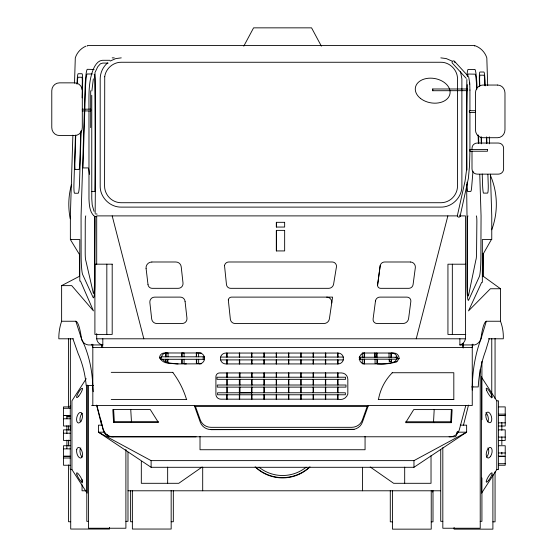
<?xml version="1.0" encoding="UTF-8"?>
<svg xmlns="http://www.w3.org/2000/svg" width="557" height="557" viewBox="0 0 557 557"><rect width="100%" height="100%" fill="white"/><g stroke="black" fill="none" stroke-linecap="round" stroke-linejoin="round"><path stroke-width="0.84" d="M165.756 356.828L165.756 352.964L168.054 352.964L168.054 356.828M166.097 356.828L166.097 352.964L181.93 352.992M95.101 216.757L94.857 282.719A15.123 1.413 90 0 1 93.151 297.515L82.84 274.928A20.971 1.956 -90 0 1 81.12 254.117L81.064 215.893L85.068 87.79A18.548 1.727 -88.2 0 1 87.372 69.312L94.084 69.465M472.252 390.039L472.315 385.458A142.627 95.623 70.2 0 1 480.858 339.331L486.31 321.243L500.499 321.243A44.449 44.254 -90 0 1 503.298 338.795L488.398 338.795M469.356 111.47L469.419 110.711L475.386 110.711L475.455 111.47M475.455 111.692L475.386 112.451L469.419 112.451L469.356 111.692M72.883 135.142L70.363 215.893L70.363 239.531L79.414 254.417L79.414 276.307L61.625 285.63L61.625 321.243A51.056 50.833 -90 0 0 58.826 338.795L73.329 338.795M74.513 83.049L75.299 57.865C76.95 52.616 80.988 48.181 86.084 46.092M75.446 135.093L73.949 183.413A9.838 0.919 -88.2 0 0 74.561 193.244L78.189 193.244A10.792 1.01 -88.2 0 0 79.533 182.459L81.141 130.679M77.019 84.191L77.075 82.464A8.738 0.815 -88.2 0 1 78.161 73.733L82.018 73.733A9.483 0.884 -88.2 0 1 82.61 83.209L82.151 97.886M75.752 135.414L74.868 164.071A6.371 0.592 -88.2 0 0 75.209 169.558L79.003 169.551A7.325 0.682 -88.2 0 0 79.79 163.243L80.772 131.849M82.095 89.392L82.304 82.429A6.016 0.564 -88.2 0 0 81.983 77.249L77.987 77.242A5.271 0.494 -88.2 0 0 77.423 81.782L77.395 82.582M467.657 90.192L467.657 89.524M87.442 46.071L87.484 45.577L474.641 45.577C480.371 47.401 485.029 52.135 486.818 57.865L487.688 85.653M434.202 409.499L433.541 421.767L434.23 422.672M451.421 422.672L452.131 409.59L413.733 409.59L405.628 422.672L451.421 422.672L450.731 421.767L451.393 409.499M91.87 90.958L93.353 78.85M466.383 171.138L465.025 181.262L457.394 215.552A1.393 1.239 12.5 0 0 458.216 217.014A1.393 1.239 12.5 0 0 459.922 216.617A1.393 1.239 12.5 0 0 459.692 215.016M82.408 110.592L82.304 109.186L90.694 109.186L90.721 110.871M220.6 357.079L220.6 359.899A5.445 5.445 0 0 0 225.857 363.937L338.043 363.937A5.445 5.445 0 0 0 343.3 359.899L343.3 357.079A5.445 5.445 0 0 0 338.043 353.047L225.857 353.047A5.445 5.445 0 0 0 220.6 357.079L343.3 357.079M410.363 262.013A5.027 4.964 -90 0 1 415.341 267.652L413.078 284.585A4.345 4.289 -90 0 1 408.81 288.317L380.584 288.331A3.015 2.987 -90 0 1 377.597 284.933L380.222 265.445A4.623 4.588 -90 0 1 384.671 261.999L410.363 261.992M377.611 284.933L380.222 265.445M472.935 344.177L472.252 347.575L92.824 347.575L91.794 344.282M460.11 216.227L468.36 178.498L469.523 165.902L469.92 150.968M463.473 425.158L468.493 405.092M416.232 338.795L447.863 215.893M465.784 405.517L459.358 429.586A9.734 9.734 0 0 1 456.427 434.342A9.741 9.685 -90 0 1 453.558 436.117A9.734 9.734 0 0 1 449.102 436.772M489.241 338.795L485.6 350.889A126.78 84.998 70.2 0 0 478.435 383.877L478.226 386.934L471.716 386.934M469.44 112.451L469.44 110.711M367.16 406.547L362.398 419.936A11.321 10.938 0 0 1 351.69 427.323L211.026 427.323A11.377 10.994 0 0 1 200.276 419.915L195.493 406.547M368.337 405.517L362.398 422.199A11.321 10.938 0 0 1 354.015 429.35L211.026 429.586A11.377 10.994 0 0 1 200.276 422.178L194.323 405.517M95.24 72.041L97.705 66.812L100.392 63.804L102.871 63.059L108.149 63.108M467.567 88.988L432.719 88.988L432.622 89.969L432.719 90.728L467.595 90.666M432.754 90.728L432.754 88.988M243.771 46.154L253.588 27.85L311.558 27.85L321.375 46.154M86.224 378.69L71.944 400.817L71.944 469.6L87.143 493.161L87.143 385.026M481.582 377.263L496.781 400.817L496.781 469.6L481.582 493.161L481.582 376.727M377.291 363.909A49.984 48.765 90 0 0 394.962 361.709L397.218 358.464L399.139 358.464L396.89 361.709A49.984 48.765 -90 0 1 379.22 363.909L362.677 363.909M113.586 422.568L112.813 409.555L150.279 409.555L158.473 422.568L113.586 422.568L114.338 421.663L113.621 409.513M130.707 422.568L131.459 421.663L130.742 409.513M456.42 434.342L457.367 431.689L457.165 432.65A9.775 2.708 -90 0 1 454.714 436.772L109.235 436.772A9.761 2.667 90 0 1 108.016 436.124L107.431 434.926L108.121 436.02L107.397 435.644A9.734 8.815 -90 0 1 103.059 429.586L100.685 419.755M107.654 62.899C102.941 66.784 100.218 72.849 100.19 78.934L100.19 186.045C99.954 197.303 110.001 207.35 121.259 207.113L440.817 207.113C452.082 207.35 462.122 197.303 461.885 186.045L461.885 78.934L460.507 71.526M202.177 466.982L178.79 483.302L141.318 483.302L141.318 461.356M110.189 61.047L115.807 58.582L121.259 57.865M96.584 405.092L101.604 425.158L98.443 425.158L98.443 432.176L151.114 467.295L413.962 467.295L466.634 432.176L466.634 425.158L460.263 425.158M104.34 432.176L98.443 432.176L151.114 460.625L413.962 460.625L466.634 432.176L457.436 432.176M70.864 239.28L70.363 239.531L79.79 239.531L79.79 281.048L80.473 281.048L93.451 310.883L71.728 285.63L61.625 285.63M165.756 352.964L164.169 353.02A4.769 4.651 -90 0 0 159.546 357.824A10.771 10.506 90 0 0 167.469 363.08L176.123 363.909L201.216 363.853M288.853 377.221L345.57 377.221L345.57 379.331L217.042 379.331L217.042 377.221L288.853 377.221L288.853 372.946M264.262 385.012L345.988 385.012L345.988 387.122L217.286 387.122L217.286 385.012L264.262 385.012L264.262 379.331M251.632 392.741L240.011 392.803L240.011 387.122M201.216 352.964L181.714 352.992L181.721 356.828L204.503 356.828M359.265 357.26L364.187 357.26L364.187 353.02M364.403 357.253L376.692 357.232L376.692 353.02M211.026 429.691L354.015 429.35M112.194 57.865L114.262 57.865M109.833 60.295L102.502 60.295C98.185 60.504 95.539 64.57 93.834 68.086C88.145 80.974 88.967 95.463 88.974 109.193M477.057 87.79A18.548 1.727 88.2 0 0 474.982 69.465L468.04 69.465A20.491 1.915 88.2 0 0 467.044 75.313M82.304 110.927L90.694 110.927M91.334 191.497L94.892 191.497L95.066 159.998A710.732 66.311 -88.2 0 0 94.829 82.826L94.815 81.406A13.201 1.232 -88.2 0 0 94.182 74.304M457.179 215.893L96.702 215.893L96.702 264.359M460.214 215.893L465.422 215.893L465.422 338.795A7.617 7.589 -90 0 1 459.88 344.95L462.213 344.943M151.852 261.992L175.852 261.992A5.403 5.361 -90 0 1 181.206 266.768L183.016 283.074A4.741 4.707 -90 0 1 178.317 288.317L152.207 288.331A4.261 4.205 -90 0 1 147.995 284.606M465.756 264.206L447.939 264.206L447.939 334.437L465.756 334.437M500.499 321.243L500.499 288.749L490.397 288.749L468.514 310.883L481.652 282.385L482.341 282.385L482.341 239.531L491.761 239.531L491.761 215.893L490.459 174.216M61.625 321.243L75.836 321.243A51.098 7.965 90 0 1 81.503 338.781L83.278 342.604A130.004 103.24 -60.6 0 1 92.74 385.423L93.242 391.71M96.702 333.601L96.702 338.795L465.422 338.795M102.815 338.795L102.815 344.943L88.257 344.943C85.033 344.623 82.053 342.012 81.496 338.795L75.836 321.243M462.992 344.943L474.689 344.943C478.317 343.996 481.178 340.536 481.206 336.748A48.696 7.554 90 0 1 486.31 321.236M362.259 353.02L393.834 353.02A5.445 5.312 -90 0 1 399.139 358.464M181.937 356.828L161.091 356.828L161.091 359.286L204.503 359.286M359.154 357.267L360.442 357.267L360.442 359.195M395.171 357.267L397.099 357.267L397.099 359.195L359.154 359.195M159.546 357.824L161.495 357.824M220.6 359.899L343.3 359.899M394.962 361.709L396.89 361.709M184.416 363.888L186.365 363.888M111.24 372.348L172.935 372.348M392.128 372.737L453.816 372.737L453.816 399.55L390.394 399.55M93.451 385.423L86.168 385.423L86.008 383.662A115.94 92.065 -60.6 0 0 78.147 353.598L72.925 338.795M338.015 392.741L217.571 392.803L217.571 394.781L345.361 394.781L345.361 392.803L338.015 392.741L338.015 387.122M338.015 399.174L220.781 399.174A4.874 4.874 0 0 1 215.907 394.3L215.907 376.671A3.725 3.725 0 0 1 219.632 372.946L341.462 372.946A6.371 6.371 0 0 1 347.833 379.317L347.833 394.091A7.812 7.812 0 0 1 338.015 399.174L338.015 394.781M111.24 399.55L186.762 399.55M378.252 399.55L453.816 399.508M496.781 400.817L498.466 400.817L498.466 469.6L496.781 469.6M91.62 405.517L472.252 405.517L472.252 344.233M194.651 406.45L368.003 406.45M70.259 406.895L63.505 406.895L63.505 426.021L70.259 426.021M498.466 406.895L505.22 406.895L505.22 426.021L498.466 426.021M63.505 408.295L70.259 408.295M498.466 414.136L505.22 414.136M70.259 416.211L66.882 416.211L66.882 418.753M66.882 416.859L70.259 416.859M63.505 418.78L70.259 418.78M114.338 421.663L158.362 421.663M405.802 421.767L450.731 421.767M498.466 422.847L505.22 422.847M70.259 429.858L63.505 429.858L63.505 440.448L70.259 440.448M498.466 429.858L505.22 429.858L505.22 440.448L498.466 440.448M63.505 433.207L70.259 433.207M196.071 436.806L113.565 436.772A9.734 9.734 0 0 1 110.195 436.479M498.466 437.092L505.22 437.092M70.259 445.739L63.505 445.739L63.505 456.12L70.259 456.12M498.466 445.739L505.22 445.739L505.22 456.12L498.466 456.12M63.505 448.879L70.259 448.879M498.466 452.98L505.22 452.98M70.259 456.455L63.505 456.455L63.505 465.241L70.259 465.241M498.466 456.455L505.22 456.455L505.22 465.241L498.466 465.241M63.505 458L70.259 458M498.466 463.696L505.22 463.696M71.944 469.6L70.259 469.6L70.259 405.426M86.391 490.787L82.053 490.787L82.053 484.722M128.054 490.787L440.566 490.787M88.5 521.331L86.801 521.331L86.801 385.333M125.896 521.331L127.985 521.331L127.985 452.145M442.822 521.331L440.733 521.331L440.733 449.68M480.225 521.331L481.923 521.331L481.923 478.003M70.718 521.742L68.553 521.742L68.553 464.956M132.371 521.742L130.61 521.742L130.61 490.578M171.166 521.742L173.331 521.742L173.331 490.578M392.448 521.839L390.283 521.839L390.283 490.675M431.236 521.839L433.005 521.839L433.005 490.675M492.896 521.839L495.062 521.839L495.062 471.828M391.021 357.246L397.099 357.267M92.26 73.984L87.059 73.997A13.974 1.302 -88.2 0 0 85.562 85.98L82.986 167.922L87.999 167.922A26.228 2.444 -88.2 0 1 89.252 172.586L89.399 174.32M440.817 57.865L446.275 58.582L451.831 61.005M178.073 363.909L169.425 363.08A10.771 10.506 90 0 1 162.428 359.195M491.483 239.385L483.191 253.999L482.842 275.993L500.499 288.749M472.301 386.454L473.032 386.934M370.203 466.982L393.625 483.302L431.027 483.302L431.027 455.654M107.668 435.644L108.121 436.02M93.806 215.733C89.454 211.354 89.252 204.516 88.974 198.717L88.974 110.927M454.442 61.263L468.263 76.295M94.015 211.34L92.211 204.927L91.766 198.689L91.766 95.31M468.66 76.873L469.669 82.784M483.058 253.609L483.191 276.697M466.251 78.391L452.458 63.247A1.393 1.379 -42.6 0 1 453.099 60.922A1.393 1.379 -42.6 0 1 454.791 62.6M96.883 405.517L103.31 429.586A9.915 9.713 -90 0 0 113.558 436.723M112.194 215.893L143.824 338.795M146.094 268.481L148.009 284.599M474.641 45.577L474.675 46.071M185.07 301.386L186.957 318.235A4.762 4.721 -90 0 1 182.243 323.492L156.851 323.506A5.229 5.159 -90 0 1 151.678 318.903L149.847 302.43A4.811 4.748 -90 0 1 154.609 297.132L180.287 297.111A4.839 4.797 -90 0 1 185.077 301.386M469.753 83.954L469.927 90.164M469.655 82.575L469.76 84.128M489.29 136.876L489.506 143.824M485.147 85.869L484.987 80.654A8.64 0.808 88.2 0 0 483.915 72.02L479.904 72.02A8.842 0.822 88.2 0 0 479.354 80.862L479.514 86.036M486.734 137.133L486.922 143.212M487.89 174.487L488.266 185.411A10.318 0.961 88.2 0 1 487.57 193.112L483.413 193.112A9.211 0.856 88.2 0 1 482.557 184.381L482.237 174.035M484.827 85.082L484.667 79.936A5.493 0.515 88.2 0 0 484.075 75.216L480.009 75.16A5.695 0.529 88.2 0 0 479.626 80.117L479.807 86.133M486.435 137.008L486.623 143.065M481.387 137.008L481.575 143.045M481.088 136.938L481.304 143.838M478.547 135.393L478.79 143.184M479.765 174.348L481.06 215.893L480.872 256.129A20.971 1.956 -90 0 1 479.159 276.947L468.653 300.091A15.123 1.413 90 0 1 466.954 285.295L467.017 215.893A516.854 48.222 88.2 0 1 466.648 184.708M476.708 89.684L476.576 85.959A14.148 1.323 88.2 0 0 475.239 74.178L468.089 74.018A16.097 1.504 88.2 0 0 467.574 76.657M478.122 134.878L478.393 143.567M102.606 344.386L102.669 347.575M467.051 182.195L467.079 185.307A5.048 0.473 88.2 0 0 467.713 191.517L470.7 191.42A18.304 1.706 88.2 0 0 471.647 187.27L472.865 172.559A19.822 1.852 88.2 0 1 472.99 171.229M462.394 343.585L462.407 347.575L463.473 347.909L463.473 343.397M198.626 356.828L198.619 352.971L196.663 352.971L196.329 356.828L196.322 352.971M184.102 356.828L184.095 352.992L182.139 352.992L182.146 356.828M501.843 422.561L501.843 430.296M501.843 436.848L501.843 444.709M501.843 452.298L501.843 454.213M495.062 338.503L495.062 398.673M492.896 474.543L492.896 529.15L454.108 529.15L454.108 527.465M491.761 338.607L491.761 397.914M481.923 361.361L481.923 419.679M480.225 369.368L480.225 528.238L442.822 528.238L442.822 447.654M472.002 149.791L472.002 148.218A5.278 5.187 0 0 1 477.544 143.038L498.341 143.038A5.271 5.18 0 0 1 503.605 148.218L503.605 168.952A5.271 5.18 0 0 1 498.341 174.139L477.544 174.139A5.278 5.187 0 0 1 472.002 168.952L472.002 151.413M469.927 89.997L469.927 110.794M469.927 112.514L469.927 150.341M469.37 111.045L469.37 112.117M459.88 338.795L459.88 344.943M452.333 264.206L452.333 334.437M432.643 490.647L432.643 492.04M431.236 490.675L431.236 529.15L392.448 529.15L392.448 490.675M413.962 460.625L413.962 467.295M404.688 467.142L404.688 483.302M391.474 359.195L391.474 361.479L389.204 361.479L389.204 359.195M391.293 353.02L391.293 357.232L374.764 357.232L374.764 353.02M391.132 359.195L391.132 361.479M390.944 353.02L390.944 357.232M389.545 359.195L389.545 361.479M389.023 353.02L389.023 357.232M377.326 359.195L377.326 363.408L375.056 363.408L375.056 359.195M377.033 353.02L377.033 357.232M376.985 359.195L376.985 363.408M375.105 353.02L375.105 357.232M365.065 436.361L365.065 449.736L200.012 449.736L200.012 436.361M364.55 359.195L364.55 363.408L362.28 363.408L362.28 359.195M364.208 359.195L364.208 363.408M362.447 467.337L362.447 490.787M362.259 353.075L362.259 357.26L364.605 357.26L364.605 353.02L363.234 353.208A5.445 5.312 -90 0 0 364.605 363.909M338.043 353.047L338.043 357.079M338.043 359.899L338.043 363.937M338.015 372.946L338.015 377.166M338.015 379.331L338.015 384.95M337.667 353.047L337.667 357.079M337.667 359.899L337.667 363.937M337.667 372.946L337.667 377.166M337.667 379.331L337.667 384.95M337.667 387.122L337.667 392.741M337.667 394.781L337.667 399.174M325.768 353.047L325.768 357.079M325.734 359.899L325.734 363.937M325.727 372.946L325.727 377.166M325.727 379.331L325.727 384.95M325.727 387.122L325.727 392.741M325.727 394.781L325.727 399.174M325.372 353.047L325.372 357.079M325.372 359.899L325.372 363.937M325.372 372.946L325.372 377.166M325.372 379.331L325.372 384.95M325.372 387.122L325.372 392.741M325.372 394.781L325.372 399.174M313.494 353.047L313.494 357.079M313.424 359.899L313.424 363.937M313.431 372.946L313.431 377.166M313.431 379.331L313.431 384.95M313.431 387.122L313.431 392.741M313.431 394.781L313.431 399.174M313.083 353.047L313.083 357.079M313.083 359.899L313.083 363.937M313.083 372.946L313.083 377.166M313.083 379.331L313.083 384.95M313.083 387.122L313.083 392.741M313.083 394.781L313.083 399.174M301.163 353.047L301.163 357.079M301.156 359.899L301.156 363.937M301.142 372.946L301.142 377.166M301.142 379.331L301.142 384.95M301.142 387.122L301.142 392.741M301.142 394.781L301.142 399.174M300.794 353.047L300.794 357.079M300.794 359.899L300.794 363.937M300.794 372.946L300.794 377.166M300.794 379.331L300.794 384.95M300.794 387.122L300.794 392.741M300.794 394.781L300.794 399.174M288.825 353.047L288.825 357.079M288.839 359.899L288.839 363.937M288.853 379.331L288.853 384.95M288.853 387.122L288.853 392.741M288.853 394.781L288.853 399.174M288.498 353.047L288.498 357.079M288.498 359.899L288.498 363.937M288.498 372.946L288.498 377.221M288.498 379.331L288.498 384.95M288.498 387.122L288.498 392.741M288.498 394.781L288.498 399.174M276.55 353.047L276.55 357.079M276.509 359.899L276.509 363.937M276.564 372.946L276.564 377.221M276.564 379.331L276.564 384.95M276.564 387.122L276.564 392.741M276.564 394.781L276.564 399.174M276.369 222.32L276.369 227.047M276.369 230.375L276.369 250.928M276.209 353.047L276.209 357.079M276.209 359.899L276.209 363.937M276.209 372.946L276.209 377.221M276.209 379.331L276.209 384.95M276.209 387.122L276.209 392.741M276.209 394.781L276.209 399.174M264.234 353.047L264.234 357.079M264.206 359.899L264.206 363.937M264.248 372.946L264.248 377.221M264.269 387.122L264.269 392.741M264.269 394.781L264.269 399.174M263.921 353.047L263.921 357.079M263.921 359.899L263.921 363.937M263.921 372.946L263.921 377.221M263.921 379.331L263.921 385.012M263.921 387.122L263.921 392.741M263.921 394.781L263.921 399.174M252.154 372.946L252.154 377.221M252.043 359.899L252.043 363.937M252.112 379.331L252.112 385.012M251.924 353.047L251.924 357.079M251.98 387.122L251.98 392.741M251.98 394.781L251.98 399.174M251.632 353.047L251.632 357.079M251.632 359.899L251.632 363.937M251.632 372.946L251.632 377.221M251.632 379.331L251.632 385.012M251.632 387.122L251.632 399.174M240.039 372.946L240.039 377.221M240.032 379.331L240.032 385.012M239.712 359.899L239.712 363.937M239.649 353.047L239.649 357.079M239.691 392.803L239.691 399.174M239.336 353.047L239.336 357.079M239.336 359.899L239.336 363.937M239.336 372.946L239.336 377.221M239.336 379.331L239.336 385.012M239.336 387.122L239.336 392.803M239.336 394.781L239.336 399.174M227.312 387.122L227.312 392.803M227.179 359.899L227.179 363.937M227.27 372.946L227.27 377.221M227.263 379.331L227.263 385.012M227.103 353.047L227.103 357.079M227.11 394.781L227.11 399.174M226.755 353.047L226.755 357.079M226.755 359.899L226.755 363.937M226.755 372.946L226.755 377.221M226.755 379.331L226.755 385.012M226.755 387.122L226.755 392.803M226.755 394.781L226.755 399.174M203.201 356.828L203.201 359.286M202.699 467.337L202.699 490.787M198.661 359.286L198.661 363.498L196.363 363.498L196.363 359.286M196.712 359.286L196.712 363.498M184.102 359.286L184.102 363.498L181.805 363.498L181.805 359.286M182.146 359.286L182.146 363.498M171.166 490.578L171.166 529.046L132.371 529.046L132.371 490.578M167.915 359.286L167.915 362.266L165.624 362.266L165.624 359.286M167.657 467.142L167.657 483.302M167.573 359.286L167.573 362.266M165.965 359.286L165.965 362.266M151.114 460.625L151.114 467.295M125.896 449.381L125.896 528.238L88.5 528.238L88.5 385.374M109.506 527.361L109.506 529.046L70.718 529.046L70.718 469.105M106.826 264.178L106.826 334.409M101.506 344.943L101.506 347.575M92.824 344.233L92.824 405.517M90.694 90.749L90.694 127.623M82.053 479.528L82.053 482.996M70.363 338.607L70.363 407.773M70.363 426.112L70.363 430.324M68.553 338.398L68.553 407.244M68.553 425.896L68.553 430.074M68.553 440.093L68.553 445.941M66.882 425.708L66.882 433.569M66.882 440.127L66.882 448.643M490.55 175.72A73.294 73.294 0 0 1 491.747 229.756M70.273 218.804A73.294 73.294 0 0 1 71.4 184.938M310.04 466.884A39.707 39.707 0 0 1 255.106 466.884M309.407 467.149A39.707 39.707 0 0 1 255.74 467.149M306.134 467.226A37.639 37.632 0 0 1 259.012 467.226M82.151 457.13A5.445 2.743 76 0 1 80.814 447.946M80.347 421.705A5.445 2.743 -76 0 1 82.151 413.294M485.878 412.695A5.445 2.743 76 0 1 487.751 421.9M487.911 447.946A5.445 2.743 -76 0 1 486.574 457.13M476.326 215.893A5.849 0.543 90 0 1 476.869 221.742L476.576 251.66A8.244 0.766 90 0 1 475.901 259.841L468.423 295.997A10.715 1.003 -90 0 1 467.372 286.876L467.427 221.463A5.57 0.522 -90 0 1 467.95 215.893M466.87 79.477A20.491 1.915 88.2 0 0 466.843 81.037A516.854 48.222 88.2 0 0 466.543 170.526M466.961 170.003A512.273 47.791 88.2 0 1 467.253 84.629M102.815 344.943A6.768 6.733 -90 0 1 96.702 338.795M146.059 268.481A5.835 5.758 -90 0 1 151.852 262.02M326.674 297.111A5.117 5.11 -90 0 1 331.735 302.98M199.267 352.964A5.445 5.305 -90 0 1 204.572 358.409A5.445 5.305 -90 0 1 199.267 363.853M95.129 213.415A715.195 66.722 -88.2 0 0 95.275 81.037A17.768 1.657 -88.2 0 0 94.934 72.654M85.799 215.893A5.849 0.543 -90 0 0 85.256 221.742L85.2 252.6A8.244 0.766 -90 0 0 85.875 260.78L93.388 293.421A10.715 1.003 -90 0 0 94.432 284.3L94.697 221.463A5.57 0.522 90 0 0 94.175 215.893M391.905 353.02A5.445 5.312 -90 0 1 397.218 358.464M161.648 356.584A4.769 4.651 -90 0 1 166.118 353.02M172.719 372.348A84.406 82.297 90 0 1 186.539 399.55M378.447 399.55A49.928 48.71 90 0 1 392.323 372.737M107.125 435.045A9.734 9.734 0 0 1 104.737 432.65M104.138 431.689A9.734 9.734 0 0 1 103.665 430.658M95.755 214.125A1.406 1.309 -79.7 0 1 97.071 214.125M96.688 216.687A1.406 1.309 -79.7 0 1 95.435 216.325M104.73 76.762L104.577 185.899C104.5 192.541 108.719 198.946 114.881 201.446A17.427 16.244 -30.9 0 0 121.405 202.72L440.678 202.72A17.392 16.223 30.3 0 0 447.201 201.446C453.363 198.946 457.582 192.541 457.499 185.899L457.499 79.08C457.75 70.064 449.694 62.008 440.678 62.259L121.405 62.259C113.231 62.078 105.67 68.636 104.73 76.762M224.52 265.612L226.476 284.634A4.164 4.157 -90 0 0 230.612 288.324L328.693 288.331A4.971 4.964 -90 0 0 333.601 284.167L336.428 266.991A4.31 4.303 -90 0 0 336.331 265.146L336.122 264.561A4.31 4.303 -90 0 0 332.181 261.992L228.809 261.992A4.359 4.352 -90 0 0 224.666 265.021L224.52 265.612M228.314 299.882L230.361 319.272A4.776 4.769 -90 0 0 235.096 323.506L323.979 323.506A5.473 5.466 -90 0 0 329.389 318.841L332.606 297.111L231.601 297.111A3.335 3.328 -90 0 0 228.426 299.429L228.314 299.882M375.481 301.01L373.099 319.022A3.976 3.948 -90 0 0 377.026 323.499L402.941 323.506A5.737 5.667 -90 0 0 408.601 318.569L410.843 301.469A3.878 3.829 -90 0 0 407.021 297.125L379.937 297.111A4.512 4.477 -90 0 0 375.474 301.01M74.673 82.854L59.411 82.854A7.902 7.631 -90 0 0 51.78 90.749L51.78 127.623A7.902 7.631 -90 0 0 59.411 135.525L74.673 135.525A7.902 7.631 -90 0 0 82.304 127.623L82.304 90.749A7.902 7.631 -90 0 0 74.673 82.854M497.596 85.047L482.835 85.047A7.902 7.38 -90 0 0 475.455 92.949L475.455 129.823A7.902 7.38 90 0 0 482.835 137.718L497.596 137.718A7.902 7.38 90 0 0 504.976 129.823L504.976 92.949A7.902 7.38 90 0 0 497.596 85.047M487.479 149.471L469.92 149.471L469.92 151.226L487.479 151.226L487.479 149.471M284.655 222.32L276.363 222.32L276.363 227.047L284.655 227.047L284.641 222.32M284.655 230.375L276.363 230.375L276.363 250.928L284.655 250.928L284.655 230.375M112.194 264.178L94.899 264.178L94.899 334.409L112.194 334.409L112.194 264.178M70.259 415.536L63.505 415.536L70.259 415.606M505.22 415.536L498.466 415.536L505.22 415.606M76.977 474.905A5.445 1.135 59 0 0 82.123 482.195A5.445 1.135 59 0 0 79.533 475.406A5.445 1.135 59 0 0 76.977 474.905M81.023 421.189A5.445 2.743 -76 0 0 81.037 412.465A5.445 2.743 -76 0 0 76.574 419.421A5.445 2.743 -76 0 0 81.023 421.189M76.678 449.75A5.445 2.743 76 0 0 80.319 458.042A5.445 2.743 76 0 0 81.642 450.397A5.445 2.743 76 0 0 76.678 449.75M78.774 396.027A5.445 1.135 -59 0 0 82.415 388.313A5.445 1.135 -59 0 0 77.451 394.419A5.445 1.135 -59 0 0 78.774 396.027M485.871 414.93A5.445 2.743 76 0 0 489.895 422.721A5.445 2.743 76 0 0 490.654 414.554A5.445 2.743 76 0 0 485.871 414.93M488.405 480.614A5.445 1.135 -59 0 0 492.047 472.893A5.445 1.135 -59 0 0 487.083 478.999A5.445 1.135 -59 0 0 488.405 480.614M486.609 390.325A5.445 1.135 59 0 0 491.754 397.614A5.445 1.135 59 0 0 489.171 390.819A5.445 1.135 59 0 0 486.609 390.325M490.654 456.225A5.445 2.743 -76 0 0 490.675 447.501A5.445 2.743 -76 0 0 486.212 454.456A5.445 2.743 -76 0 0 490.654 456.225M420.382 98.331A17.559 12.317 10.3 0 0 449.513 95.407A17.559 12.317 10.3 0 0 428.187 78.265A17.559 12.317 10.3 0 0 420.382 98.331"/></g></svg>
